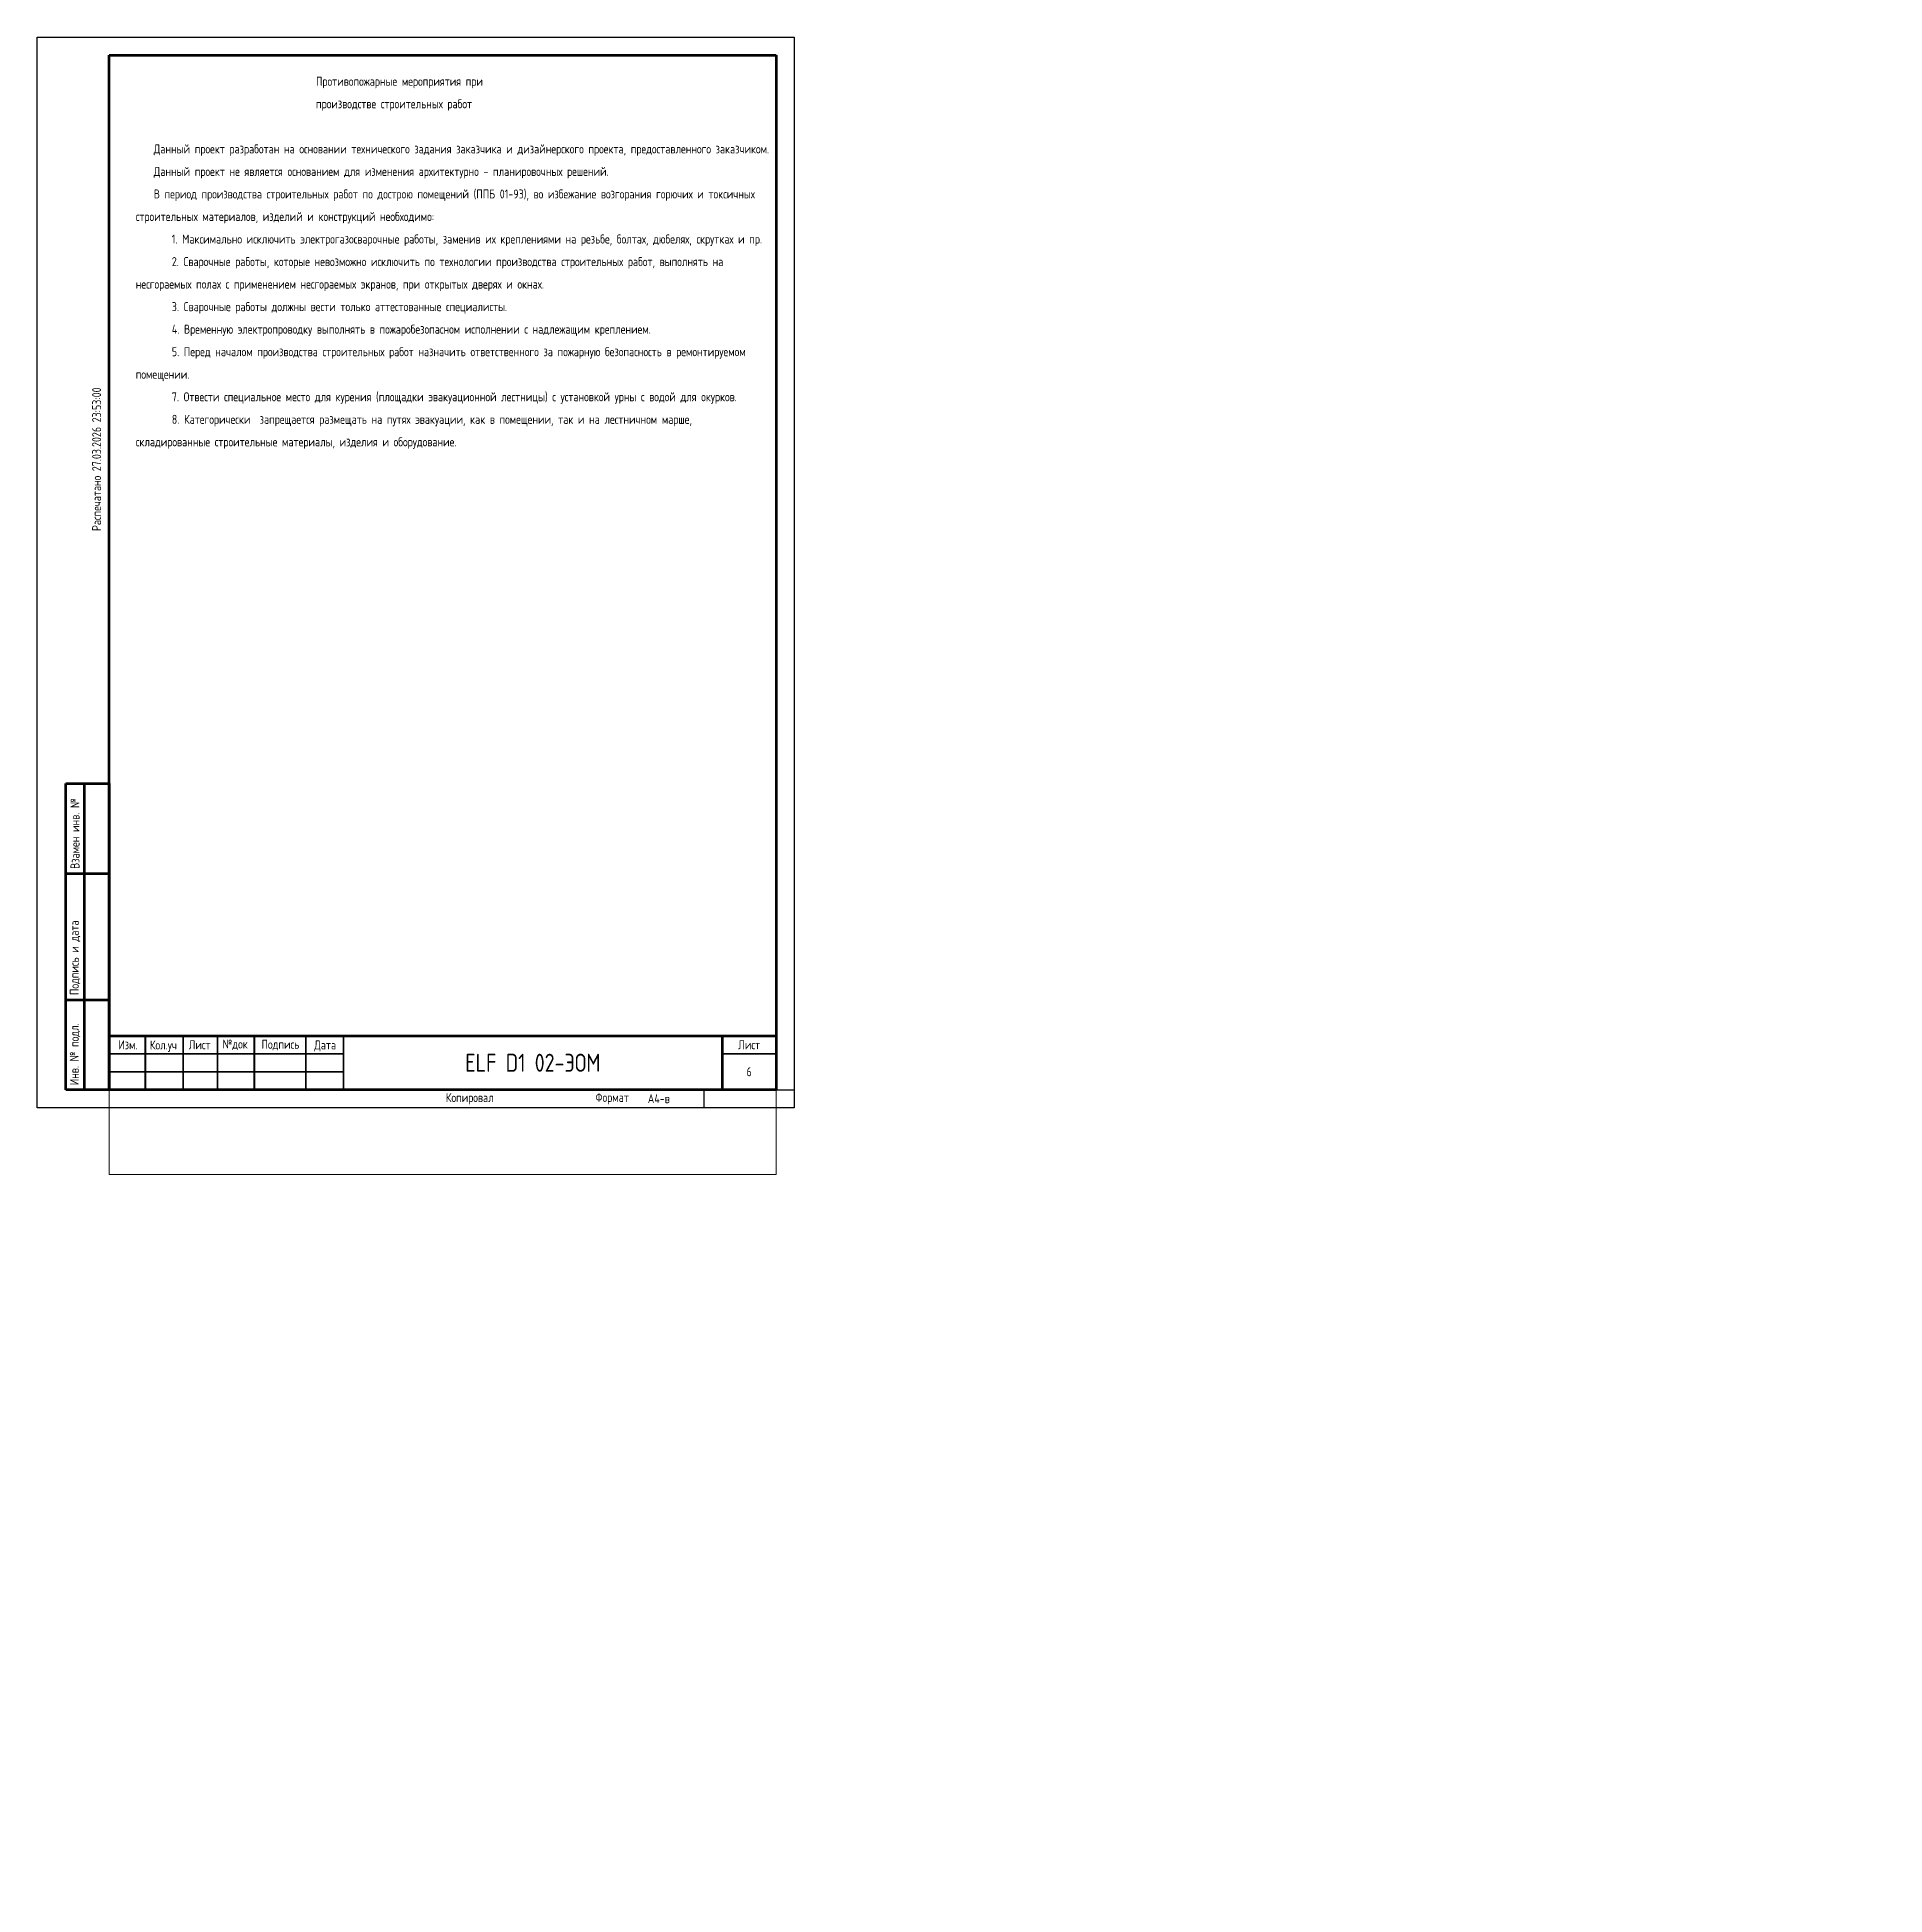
# Paper-space layout 'ОД (3)' of a CAD drawing. Header units: millimetres. Extents: x 0 to 513, y -218 to 297.
# The model-space entities are those that its viewports show. They can reach past a viewport. Long polylines and large blocks are cut down to what shows.
import ezdxf
from ezdxf.enums import TextEntityAlignment as Align

# ---------------------------------------------------------------- set-up
doc = ezdxf.new("R2010")
doc.units = ezdxf.units.MM
doc.layers.add('0_UNC Defpoints ЭОМ', color=6, linetype='Continuous', plot=False)
doc.layers.add('0_Рамка', color=7, linetype='Continuous')
doc.layers.add('RIS', color=7, linetype='Continuous', lineweight=50)
doc.styles.add('Unecom', font='GOST2304A_0.ttf', dxfattribs={"height": 2.5})
doc.styles.add('СПДС', font='isocpeur.ttf', dxfattribs={"width": 0.9, "height": 2.5})

# ---------------------------------------------------------------- blocks, each defined once
blk = doc.blocks.new('*U24')
at = {"lineweight": 60, "ltscale": 10}
for p, q in [((20, 292), (205, 292)), ((20, 5), (20, 292)), ((205, 292), (205, 5)), ((8, 90), (20, 90)), ((8, 5), (8, 90)), ((13, 90), (13, 5)), ((20, 90), (20, 5)), ((20, 90), (20, 5)), ((8, 65), (20, 65)), ((8, 30), (20, 30)), ((205, 20), (205, 5)), ((20, 5), (8, 5)), ((205, 5), (20, 5)), ((85, 5), (20, 5)), ((205, 5), (85, 5))]:
    blk.add_line(p, q, dxfattribs=at)
at = {"lineweight": 60}
for p, q in [((20, 20), (205, 20)), ((190, 20), (190, 5))]:
    blk.add_line(p, q, dxfattribs=at)
at = {"lineweight": 60, "const_width": 0.501}
for points in [[(20, 20), (205, 20)], [(20, 20), (20, 5)], [(30, 5), (30, 20)], [(40.5, 5), (40.5, 20)], [(50, 5), (50, 20)], [(60.24, 5), (60.24, 20)], [(74.51, 20), (74.51, 5)], [(85, 5), (85, 20), (85, 20)], [(190, 5), (190, 20)], [(205, 5), (205, 20)], [(20, 15), (85, 15)], [(190, 15), (205, 15)], [(20, 10), (85, 10)], [(20, 5), (205, 5)]]:
    blk.add_lwpolyline(points, dxfattribs=at)
at = {"layer": '0_UNC Defpoints ЭОМ', "ltscale": 10}
blk.add_lwpolyline([(210, 0), (0, 0), (0, 297), (210, 297)], close=True, dxfattribs=at)
at = {"layer": '0_UNC Defpoints ЭОМ', "lineweight": 30}
blk.add_lwpolyline([(185, 5), (210, 5), (210, 0), (185, 0)], close=True, dxfattribs=at)
at = {"char_height": 2.5, "attachment_point": 4, "rotation": 90, "style": 'Unecom'}
for s, insert, width in [('{\\fGOST type A|b0|i1|c204|p34; }Взамен инв. №', (10.5, 65), 25), (' Подпись и дата', (10.5, 30), 35), (' Инв. № подл.', (10.5, 5), 24.4187)]:
    blk.add_mtext(s, dxfattribs=dict(at, insert=insert, width=width))
at = {"char_height": 2.5, "style": 'Unecom'}
for s, insert, width, attachment_point in [('Изм.', (25.2, 17.47), 17.5387, 5), ('Кол.уч', (35.02, 17.08), 15.1142, 5), ('Лист', (45.08, 17.49), 15.1142, 5), ('№док', (54.91, 17.49), 15.1142, 5), ('Подпись', (67.48, 17.42), 15.1142, 5), ('Дата', (79.9, 17.18), 930.5482, 5), ('Лист', (197.5, 17.49), 15.0001, 5), ('Формат  ', (154.85, 2.55), 50, 4), ('\\pi1; ', (250, -133.18), 20, 4), ('\\pi1; ', (250, -133.18), 20, 4), ('\\pxi0.4; ', (250, -133.18), 20, 4), ('\\pi1; ', (512.53, -218.32), 20, 4), ('\\pi1; ', (512.53, -218.32), 20, 4), ('\\pxi0.4; ', (512.53, -218.32), 20, 4)]:
    blk.add_mtext(s, dxfattribs=dict(at, insert=insert, width=width, attachment_point=attachment_point))
at = {"insert": (137.5, 12.5), "char_height": 5, "width": 105.0004, "attachment_point": 5, "line_spacing_factor": 2, "style": 'Unecom'}
blk.add_mtext('ELF D1 02-ЭОМ', dxfattribs=at)
at = {"style": 'Unecom'}
blk.add_attdef('ЛИСТ№', text='', height=2.5, dxfattribs=at).set_placement((197.5, 10), align=Align.MIDDLE_CENTER)
at = {"style": 'Unecom', "flags": 8}
blk.add_attdef('ФОРМАТ_БУМАГИ', (169.38, 1.29), '', height=2.5, dxfattribs=at)
at = {"layer": '0_Рамка', "style": 'СПДС', "width": 0.8}
blk.add_text('Распечатано 27.03.2026 23:53:00', height=2.5, rotation=90, dxfattribs=at).set_placement((16.5, 160), align=Align.MIDDLE_LEFT)
at = {"layer": 'Defpoints', "insert": (120, 2.5), "char_height": 2.5, "width": 70, "attachment_point": 5, "style": 'Unecom'}
blk.add_mtext('Копировал', dxfattribs=at)

msp = doc.modelspace()

# ---------------------------------------------------------------- linework, layer by layer
at = {"layer": 'Defpoints', "color": 6}
msp.add_lwpolyline([(1280, 292), (1465, 292), (1465, 5), (1280, 5), (1280, 292)], dxfattribs=at)

# ---------------------------------------------------------------- texts
at = {"layer": 'RIS', "insert": (1287.35, 286), "char_height": 2.5, "width": 173.2612, "attachment_point": 1, "style": 'Unecom'}
msp.add_mtext('\\pxsm1.5;^I^I^I^I^IПротивопожарные мероприятия при\\P^I^I^I^I^Iпроизводстве строительных работ\\P\\P\\pi2;Данный проект разработан на основании технического задания заказчика и дизайнерского проекта, предоставленного заказчиком.\\PДанный проект не является основанием для изменения архитектурно - планировочных решений.\\PВ период производства строительных работ по дострою помещений (ППБ 01-93), во избежание возгорания горючих и токсичных строительных материалов, изделий и конструкций необходимо:\\P\\pi0;^I1. Максимально исключить электрогазосварочные работы, заменив их креплениями на резьбе, болтах, дюбелях, скрутках и пр.\\P^I2. Сварочные работы, которые невозможно исключить по технологии производства строительных работ, выполнять на несгораемых полах с применением несгораемых экранов, при открытых дверях и окнах.\\P^I3. Сварочные работы должны вести только аттестованные специалисты.\\P^I4. Временную электропроводку выполнять в пожаробезопасном исполнении с надлежащим креплением.\\P^I5. Перед началом производства строительных работ назначить ответственного за пожарную безопасность в ремонтируемом помещении.\\P^I7. Отвести специальное место для курения (площадки эвакуационной лестницы) с установкой урны с водой для окурков.\\P^I8. Категорически  запрещается размещать на путях эвакуации, как в помещении, так и на лестничном марше, складированные строительные материалы, изделия и оборудование.', dxfattribs=at)

psp = doc.layouts.new('ОД (3)')

# ---------------------------------------------------------------- block references
at = {"ltscale": 100}
ref = psp.add_blockref('*U24', (0, 0), dxfattribs=at)
ref.add_attrib('ФОРМАТ_БУМАГИ', 'А4-в', (169.38, 1.29), dxfattribs={"height": 2.5, "style": 'Unecom'})
ref.add_attrib('ЛИСТ№', '6', dxfattribs={"height": 2.5, "style": 'Unecom'}).set_placement((197.5, 10), align=Align.MIDDLE_CENTER)

# ---------------------------------------------------------------- viewports
at = {"layer": 'Defpoints', "color": 6}
psp.add_viewport(center=(112.5, 136.75), size=(185, 310.503), view_center_point=(1372.5, 136.75), view_height=310.503, dxfattribs=at)

doc.saveas('drawing.dxf')
